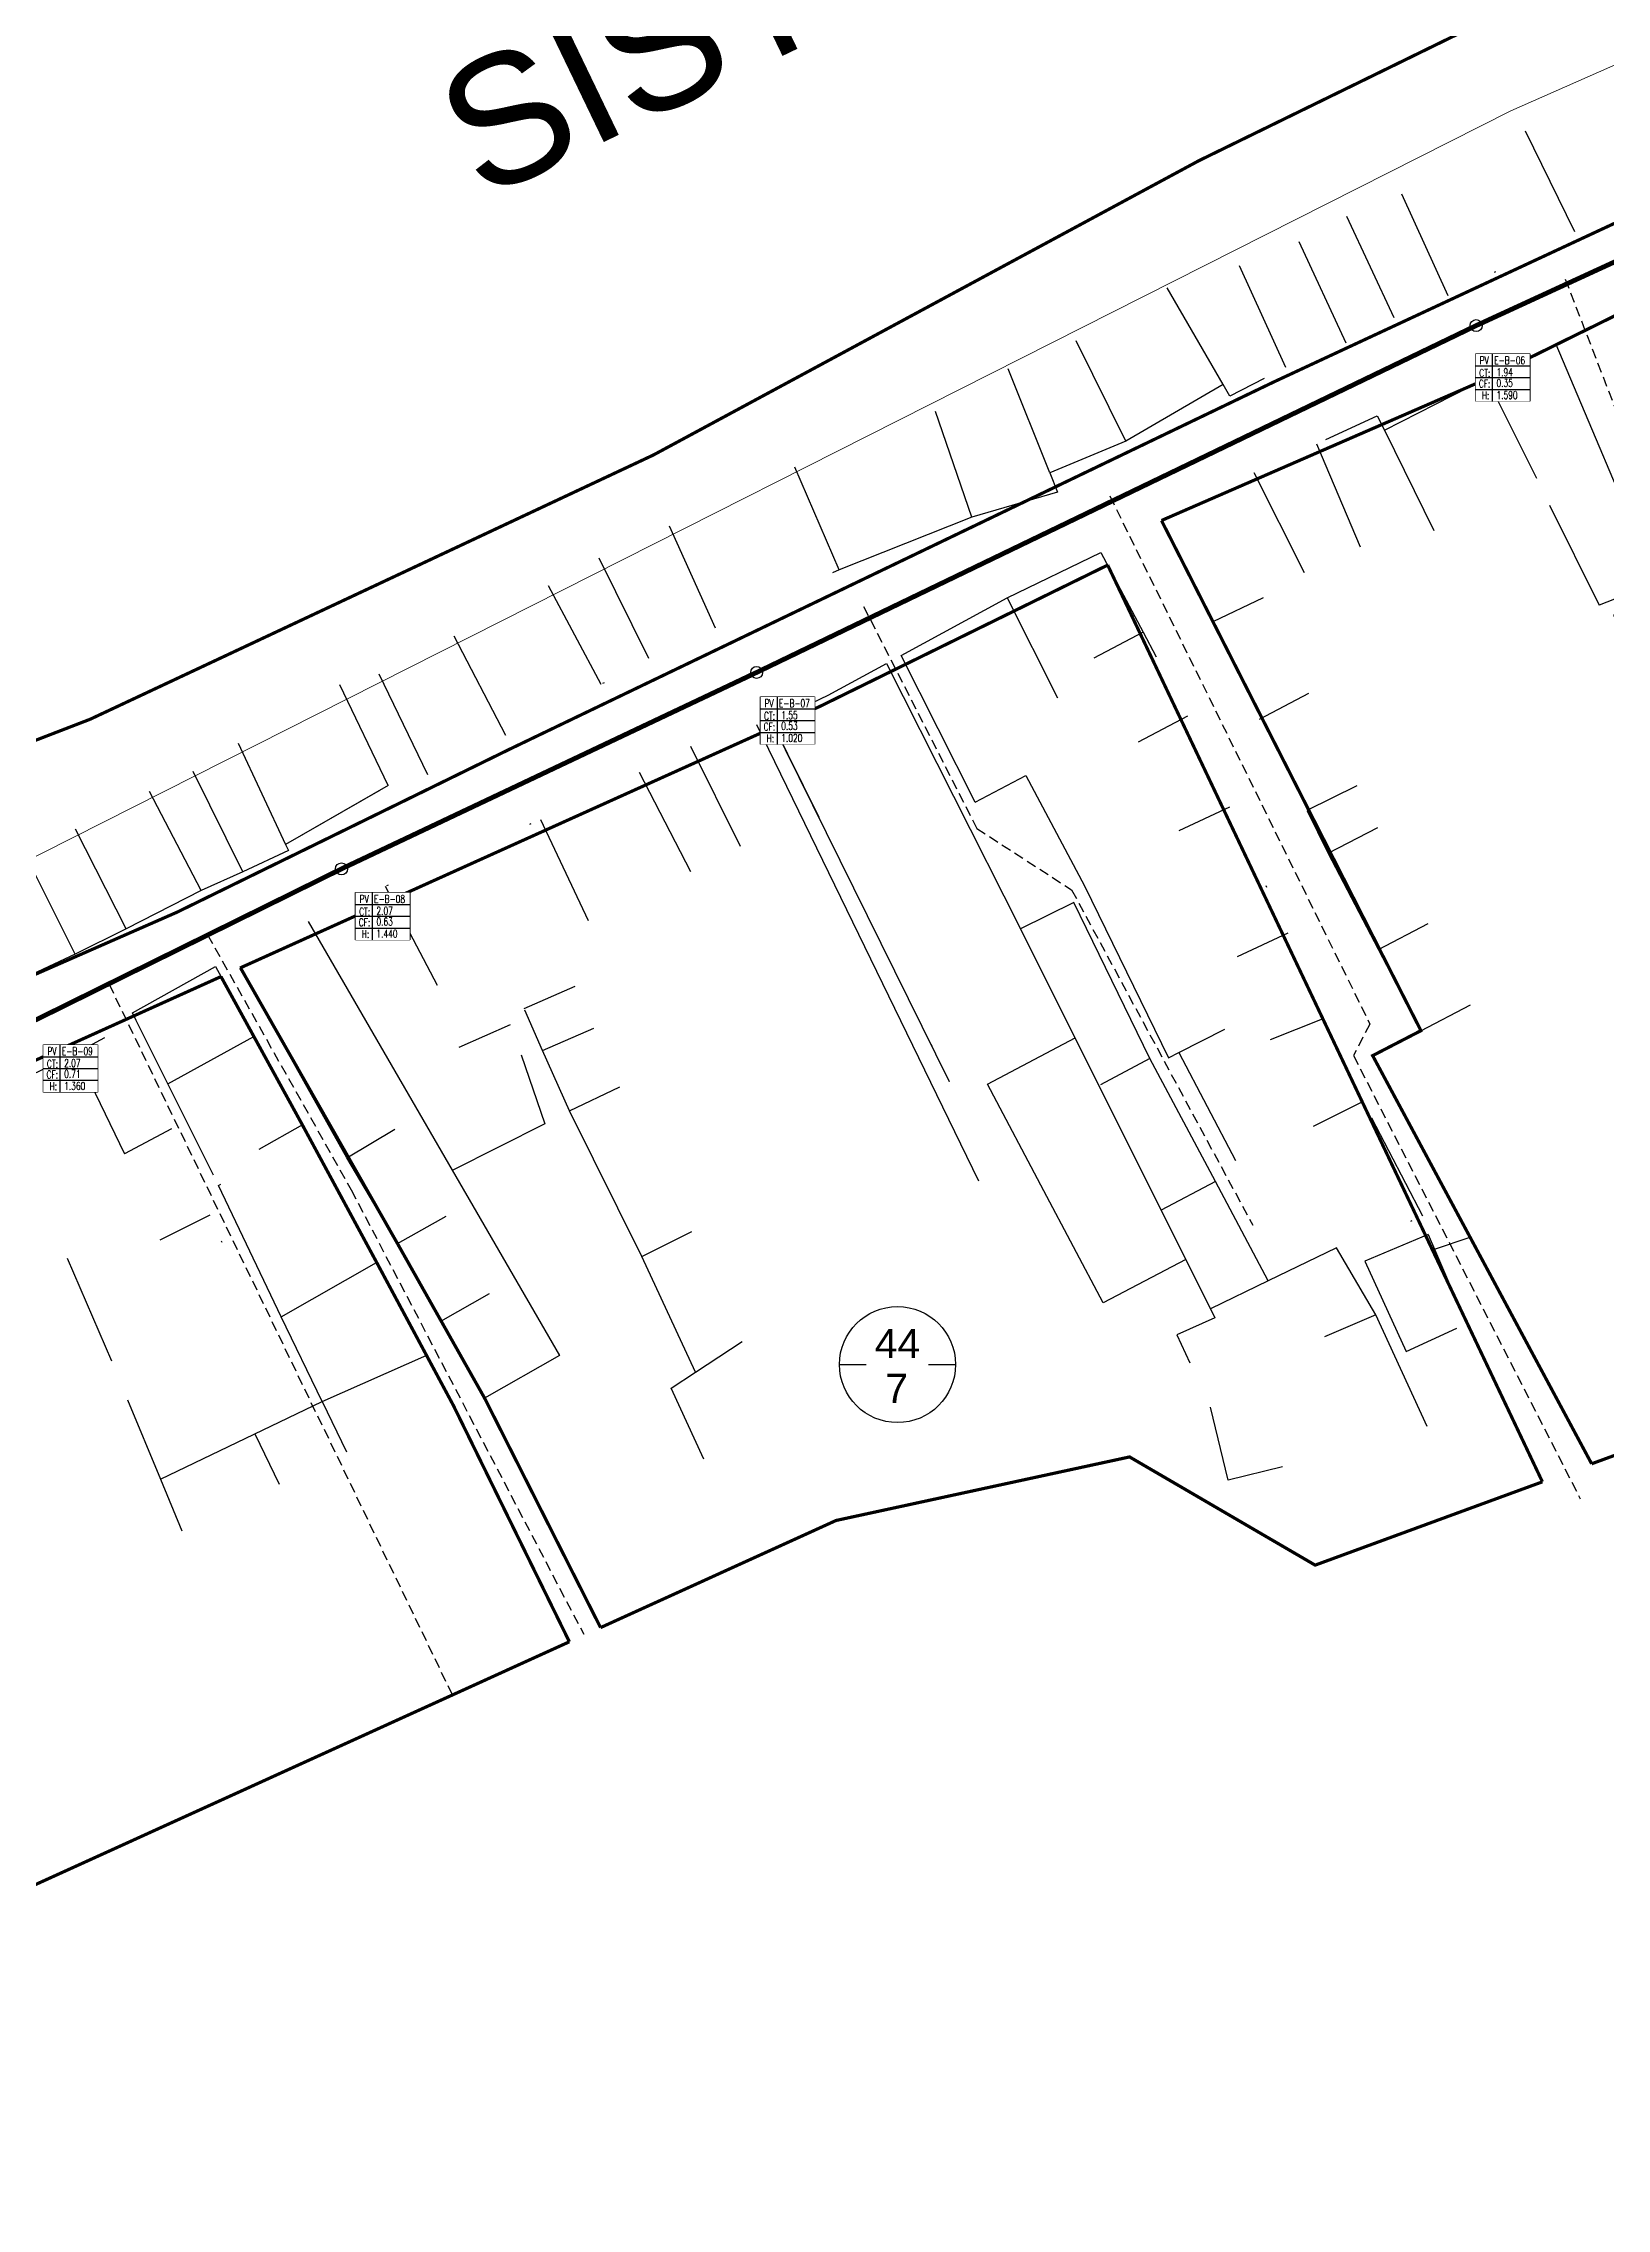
# Model space of a CAD drawing. Extents: x -160 to 364724, y -100 to 7353297.
# Drawn here: x 359494 to 359591.9, y 7352664 to 7352799.5 of the extents above; entities that cross this region are included whole.
import ezdxf
from ezdxf.enums import TextEntityAlignment as Align

# ---------------------------------------------------------------- set-up
doc = ezdxf.new("R2010")
doc.units = 0
doc.header["$LTSCALE"] = 5
for name, pattern in [('CENTER2', [1.125, 0.75, -0.125, 0.125, -0.125]), ('DASHDOT2', [12.7, 6.35, -3.175, 0, -3.175]), ('HIDDEN', [0.375, 0.25, -0.125])]:
    doc.linetypes.add(name, pattern=pattern)
for name, color, linetype in [('0-quadras', 6, 'Continuous'), ('Formato', 7, 'Continuous'), ('LIN - PV ESG', 4, 'Continuous'), ('LIN - REDE PROJETADA', 45, 'Continuous'), ('LIN-TEXTP-PV', 7, 'Continuous'), ('ortofoto', 7, 'Continuous'), ('P_Eixo', 1, 'CENTER2'), ('P_Perfil_Texto_Quadro', 2, 'Continuous'), ('QUADRAS', 6, 'Continuous')]:
    doc.layers.add(name, color=color, linetype=linetype)
doc.layers.add('LT-ALINHAMENTO-PREDIAL', color=4, linetype='DASHDOT2', lineweight=25)
doc.styles.add('C_COTA', font='romans.shx')
doc.styles.add('CARIMBO', font='arial.ttf', dxfattribs={"height": 2})
doc.styles.add('REG120', font='arial.ttf', dxfattribs={"height": 3})
picture_1 = doc.add_image_def('image1.tif', size_in_pixel=(14710, 13573))

msp = doc.modelspace()

# ---------------------------------------------------------------- linework, layer by layer
at = {"layer": '0-quadras', "color": 6, "linetype": 'ByBlock', "const_width": 0.2, "flags": 128}
msp.add_lwpolyline([(359454.807, 7352741.656), (359457.49, 7352732.96), (359459.39, 7352726.31), (359502.36, 7352745.15), (359523.121, 7352755.32), (359571.041, 7352778.34), (359616.141, 7352799.33), (359634.941, 7352808.31), (359676.011, 7352828.24), (359672.282, 7352837.055), (359645.439, 7352828.97), (359611.658, 7352814.328), (359566.333, 7352792.178), (359532.174, 7352773.756), (359496.921, 7352757.224), (359459.445, 7352742.773)], close=True, dxfattribs=at)
for points in [[(359563.991, 7352769.661), (359584.351, 7352778.52), (359622.042, 7352797.09)], [(359563.991, 7352769.661), (359580.234, 7352737.736), (359577.212, 7352736.174), (359583.309, 7352724.815), (359590.921, 7352710.632)], [(359506.304, 7352741.658), (359542.631, 7352758.04), (359560.623, 7352766.872)], [(359560.623, 7352766.872), (359582.453, 7352720.856), (359587.839, 7352709.503)], [(359463.891, 7352723.018), (359483.38, 7352731.32), (359505.111, 7352741.12)], [(359505.111, 7352741.12), (359510.207, 7352731.838), (359514.856, 7352723.236), (359519.66, 7352714.283), (359526.921, 7352699.493)], [(359528.874, 7352700.381), (359521.612, 7352714.746), (359516.154, 7352724.425), (359506.331, 7352741.67)], [(359643.923, 7352731.819), (359641.582, 7352730.026), (359617.241, 7352720.275), (359590.921, 7352710.632)], [(359587.839, 7352709.503), (359573.611, 7352704.29), (359561.994, 7352711.061), (359543.62, 7352707.085), (359528.874, 7352700.381)], [(359526.921, 7352699.493), (359493.411, 7352684.259), (359484.431, 7352676.143)]]:
    msp.add_lwpolyline(points, dxfattribs=at)
at = {"layer": 'LIN - PV ESG'}
for centre in [(359583.691, 7352781.858, 1.685), (359538.647, 7352760.154, 1.685), (359512.657, 7352747.861, 1.685)]:
    msp.add_circle(centre, 0.375, dxfattribs=at)
at = {"layer": 'LIN-TEXTP-PV', "color": 2}
for points in [[(359583.664, 7352780.085), (359587.051, 7352780.085), (359587.051, 7352777.125), (359583.664, 7352777.125)], [(359538.888, 7352758.624), (359542.276, 7352758.624), (359542.276, 7352755.664), (359538.888, 7352755.664)], [(359513.542, 7352746.377), (359516.929, 7352746.377), (359516.929, 7352743.417), (359513.542, 7352743.417)], [(359493.995, 7352736.849), (359497.382, 7352736.849), (359497.382, 7352733.89), (359493.995, 7352733.89)]]:
    msp.add_lwpolyline(points, close=True, dxfattribs=at)
at = {"layer": 'LT-ALINHAMENTO-PREDIAL', "color": 8, "flags": 128}
for points in [[(359672.763, 7352836.472), (359675.973, 7352828.469), (359673.249, 7352827.144), (359669.996, 7352825.595), (359670.111, 7352825.285), (359666.036, 7352823.571), (359661.074, 7352821.476), (359655.498, 7352818.977), (359653.055, 7352817.578), (359648.96, 7352815.629), (359644.829, 7352813.631), (359639.992, 7352811.187), (359640.243, 7352810.578), (359637.26, 7352809.148), (359636.972, 7352809.843), (359633.556, 7352808.103), (359628.011, 7352805.594), (359624.139, 7352803.871), (359619.964, 7352801.841), (359617.341, 7352800.727), (359613.828, 7352798.808), (359610.382, 7352797.46), (359606.645, 7352795.967), (359600.638, 7352793.317), (359595.097, 7352790.207), (359589.861, 7352787.736), (359581.936, 7352783.723), (359578.561, 7352782.352), (359575.562, 7352780.759), (359571.774, 7352779.237), (359568.28, 7352777.439), (359567.858, 7352778.167), (359561.767, 7352774.634), (359556.998, 7352772.65), (359557.488, 7352771.433), (359552.108, 7352769.862), (359543.82, 7352766.58), (359536.072, 7352762.925), (359531.902, 7352761.034), (359528.91, 7352759.404), (359522.946, 7352756.213), (359518.061, 7352753.745), (359515.772, 7352752.69), (359515.586, 7352753.075), (359509.152, 7352749.389)], [(359589.861, 7352787.736), (359586.786, 7352794.025)], [(359581.936, 7352783.723), (359579.035, 7352790.093)], [(359578.561, 7352782.352), (359575.598, 7352788.694)], [(359575.562, 7352780.759), (359572.611, 7352787.107)], [(359571.774, 7352779.237), (359568.865, 7352785.604)], [(359567.858, 7352778.167), (359564.346, 7352784.222)], [(359561.767, 7352774.634), (359558.66, 7352780.907)], [(359583.309, 7352724.815), (359577.212, 7352736.174), (359580.234, 7352737.736), (359577.576, 7352742.818), (359574.432, 7352748.841), (359573.107, 7352751.538), (359570.122, 7352757.227), (359567.221, 7352763.345), (359563.991, 7352769.661), (359569.772, 7352772.656), (359573.69, 7352774.464), (359577.498, 7352776.221), (359577.946, 7352775.311), (359584.349, 7352778.574), (359588.671, 7352780.696)], [(359588.671, 7352780.696), (359594.989, 7352765.764), (359591.4, 7352764.359)], [(359556.998, 7352772.65), (359554.383, 7352779.143)], [(359584.349, 7352778.574), (359587.46, 7352772.303)], [(359552.108, 7352769.862), (359549.836, 7352776.483)], [(359573.69, 7352774.464), (359576.429, 7352768.022)], [(359577.946, 7352775.311), (359581.042, 7352769.033)], [(359543.82, 7352766.58), (359541.037, 7352773.003)], [(359569.772, 7352772.656), (359572.927, 7352766.408)], [(359588.29, 7352770.63), (359591.4, 7352764.359)], [(359536.072, 7352762.925), (359533.181, 7352769.3)], [(359552.333, 7352752.043), (359547.7, 7352761.216), (359554.334, 7352764.82), (359560.201, 7352767.668), (359562.847, 7352762.681), (359565.618, 7352757.419), (359568.248, 7352751.714), (359571.902, 7352743.839), (359574.053, 7352738.457), (359576.617, 7352733.301), (359580.339, 7352726.15)], [(359531.902, 7352761.034), (359528.78, 7352767.299)], [(359528.91, 7352759.404), (359525.608, 7352765.576)], [(359567.221, 7352763.345), (359570.383, 7352764.845)], [(359554.334, 7352764.82), (359557.49, 7352758.572)], [(359605.19, 7352736.454), (359600.955, 7352744.949), (359604.494, 7352746.537), (359602.634, 7352752.027), (359600.261, 7352757.519), (359599.693, 7352757.521), (359595.738, 7352755.591), (359591.4, 7352764.359)], [(359522.946, 7352756.213), (359519.717, 7352762.423)], [(359562.847, 7352762.681), (359559.756, 7352761.041)], [(359518.061, 7352753.745), (359515.018, 7352760.049)], [(359539.588, 7352757.051), (359543.124, 7352758.731), (359546.784, 7352760.719)], [(359546.784, 7352760.719), (359555.171, 7352744.113)], [(359515.586, 7352753.075), (359512.543, 7352759.379)], [(359570.122, 7352757.227), (359573.221, 7352758.853)], [(359550.721, 7352734.542), (359539.588, 7352757.051), (359550.721, 7352734.542), (359550.721, 7352734.542), (359558.124, 7352738.203)], [(359565.618, 7352757.419), (359562.521, 7352755.789)], [(359506.195, 7352755.734), (359509.152, 7352749.389)], [(359534.507, 7352755.548), (359537.618, 7352749.277)], [(359515.586, 7352753.075), (359509.152, 7352749.389), (359509.333, 7352749.001), (359506.487, 7352747.674), (359503.872, 7352746.502), (359499.172, 7352744.112), (359495.976, 7352742.521), (359491.623, 7352740.474), (359488.671, 7352746.821)], [(359503.872, 7352746.502), (359500.63, 7352752.706)], [(359506.487, 7352747.674), (359503.374, 7352753.944)], [(359531.293, 7352753.911), (359534.499, 7352747.689)], [(359552.333, 7352752.043), (359555.496, 7352753.713), (359559.162, 7352746.798), (359564.427, 7352736.042), (359565.076, 7352736.37), (359570.452, 7352726.136), (359573.126, 7352727.615), (359575.404, 7352723.953), (359580.339, 7352726.15)], [(359573.107, 7352751.538), (359576.249, 7352753.081)], [(359568.248, 7352751.714), (359565.069, 7352750.249)], [(359499.172, 7352744.112), (359495.999, 7352750.352)], [(359525.11, 7352750.952), (359528.097, 7352744.621)], [(359574.432, 7352748.841), (359577.535, 7352750.46)], [(359495.976, 7352742.521), (359492.855, 7352748.787)], [(359526.296, 7352717.414), (359521.612, 7352714.746), (359518.876, 7352719.547), (359516.154, 7352724.425), (359512.987, 7352729.783), (359505.972, 7352742.299), (359510.562, 7352744.577), (359515.393, 7352746.774), (359518.145, 7352747.961), (359523.237, 7352738.119), (359525.391, 7352731.898), (359519.591, 7352728.989)], [(359515.393, 7352746.774), (359518.643, 7352740.574)], [(359510.562, 7352744.577), (359526.296, 7352717.414)], [(359570.668, 7352722.078), (359567.368, 7352728.305), (359563.256, 7352736.001), (359558.51, 7352745.747), (359555.171, 7352744.113)], [(359555.171, 7352744.113), (359567.334, 7352719.772), (359564.946, 7352718.7), (359567.056, 7352714.173), (359570.228, 7352715.652)], [(359571.902, 7352743.839), (359568.728, 7352742.365)], [(359577.576, 7352742.818), (359580.678, 7352744.44)], [(359504.634, 7352728.689), (359501.778, 7352734.411), (359499.807, 7352738.371), (359499.571, 7352738.847), (359504.764, 7352741.753), (359510.207, 7352731.838), (359504.634, 7352728.689)], [(359524.086, 7352739.123), (359527.291, 7352740.529)], [(359580.234, 7352737.736), (359583.342, 7352739.344)], [(359483.653, 7352720.146), (359479.447, 7352730.321), (359485.072, 7352732.639), (359490.554, 7352734.881), (359491.007, 7352733.886), (359496.028, 7352736.319), (359498.892, 7352737.874), (359502.014, 7352731.601), (359504.413, 7352726.198), (359506.728, 7352720.889), (359498.255, 7352717.075), (359501.324, 7352709.665), (359511.446, 7352714.54), (359508.879, 7352719.832), (359504.959, 7352728.037), (359510.553, 7352731.198), (359514.856, 7352723.236), (359517.995, 7352717.428), (359519.66, 7352714.283), (359516.567, 7352712.645)], [(359520.032, 7352736.713), (359523.237, 7352738.119)], [(359525.239, 7352736.494), (359528.445, 7352737.9)], [(359565.076, 7352736.37), (359567.966, 7352737.83)], [(359574.053, 7352738.457), (359570.803, 7352737.159)], [(359501.778, 7352734.411), (359507.169, 7352737.371)], [(359565.513, 7352723.416), (359560.347, 7352720.713), (359556.621, 7352727.721), (359553.091, 7352734.389), (359558.579, 7352737.294)], [(359496.028, 7352736.319), (359499.081, 7352730.02)], [(359563.256, 7352736.001), (359560.169, 7352734.352)], [(359526.925, 7352732.725), (359530.09, 7352734.219)], [(359576.617, 7352733.301), (359573.484, 7352731.742)], [(359502.014, 7352731.601), (359499.081, 7352730.02)], [(359512.987, 7352729.783), (359516, 7352731.564)], [(359567.368, 7352728.305), (359563.97, 7352726.504)], [(359504.413, 7352726.198), (359501.288, 7352724.622)], [(359516.154, 7352724.425), (359519.21, 7352726.131)], [(359531.458, 7352723.604), (359534.592, 7352725.161)], [(359580.683, 7352724.986), (359576.721, 7352723.316), (359579.3, 7352717.665), (359582.484, 7352719.118)], [(359580.683, 7352724.986), (359581.074, 7352724.073)], [(359581.074, 7352724.073), (359583.309, 7352724.815)], [(359495.484, 7352723.503), (359498.255, 7352717.075)], [(359508.879, 7352719.832), (359514.856, 7352723.236)], [(359580.617, 7352712.973), (359577.406, 7352719.962), (359574.954, 7352724.153), (359570.668, 7352722.078)], [(359581.074, 7352724.073), (359582.453, 7352720.856)], [(359570.668, 7352722.078), (359567.055, 7352720.329)], [(359518.876, 7352719.547), (359521.917, 7352721.28)], [(359577.406, 7352719.962), (359574.197, 7352718.567)], [(359511.446, 7352714.54), (359517.995, 7352717.428)], [(359534.808, 7352716.361), (359537.732, 7352718.284)], [(359511.446, 7352714.54), (359512.964, 7352711.387)], [(359571.563, 7352710.438), (359568.162, 7352709.612), (359567.056, 7352714.173)], [(359507.233, 7352712.511), (359508.752, 7352709.358)], [(359501.324, 7352709.665), (359502.663, 7352706.431)]]:
    msp.add_lwpolyline(points, dxfattribs=at)
at = {"layer": 'P_Eixo', "color": 1, "linetype": 'HIDDEN', "ltscale": 0.5}
for points in [[(359589.26, 7352784.774), (359596.545, 7352765.994), (359592.285, 7352763.731), (359595.936, 7352756.983), (359600.829, 7352759.045), (359605.225, 7352747.114)], [(359560.752, 7352771.201), (359577.038, 7352738.152), (359576.012, 7352736.184), (359590.211, 7352708.438)], [(359545.346, 7352764.283), (359552.432, 7352750.391), (359558.366, 7352746.55), (359569.701, 7352725.571)], [(359504.275, 7352743.73), (359513.266, 7352727.766), (359527.817, 7352699.969)], [(359519.604, 7352696.167), (359498.093, 7352740.683)]]:
    msp.add_lwpolyline(points, dxfattribs=at)

# ---------------------------------------------------------------- wipeouts: each hides what was drawn before it
msp.add_wipeout([(359545.51, 7352716.576), (359549.402, 7352716.576), (359549.402, 7352719.718), (359545.51, 7352719.718)]).dxf.layer = 'Formato'

# ---------------------------------------------------------------- next in the draw order: wipeouts: each hides what was drawn before it
msp.add_wipeout([(359546.345, 7352713.8), (359548.295, 7352713.8), (359548.295, 7352716.911), (359546.345, 7352716.911)]).dxf.layer = 'Formato'

# ---------------------------------------------------------------- next in the draw order: linework, layer by layer
at = {"layer": 'QUADRAS', "ltscale": 4}
msp.add_line((359543.831, 7352716.837), (359551.097, 7352716.837), dxfattribs=at)
at = {"layer": 'QUADRAS'}
msp.add_circle((359547.464, 7352716.842), 3.633, dxfattribs=at)

# ---------------------------------------------------------------- next in the draw order: wipeouts: each hides what was drawn before it
msp.add_wipeout([(359545.51, 7352716.576), (359549.402, 7352716.576), (359549.402, 7352719.718), (359545.51, 7352719.718)]).dxf.layer = 'Formato'

# ---------------------------------------------------------------- next in the draw order: texts
at = {"layer": 'Formato', "color": 3, "linetype": 'Continuous', "style": 'REG120'}
msp.add_text('44', height=1.8258, dxfattribs=at).set_placement((359546.043, 7352718.159), align=Align.MIDDLE_LEFT)

# ---------------------------------------------------------------- next in the draw order: wipeouts: each hides what was drawn before it
msp.add_wipeout([(359546.163, 7352713.769), (359548.646, 7352713.769), (359548.646, 7352716.911), (359546.163, 7352716.911)]).dxf.layer = 'Formato'

# ---------------------------------------------------------------- next in the draw order: linework, layer by layer
at = {"layer": 'LT-ALINHAMENTO-PREDIAL', "color": 8, "flags": 128}
msp.add_lwpolyline([(359535.34, 7352710.921), (359533.294, 7352715.364), (359534.808, 7352716.361), (359531.458, 7352723.604), (359526.925, 7352732.725), (359525.239, 7352736.494), (359524.086, 7352739.123), (359519.593, 7352748.597), (359525.11, 7352750.952), (359531.293, 7352753.911), (359534.507, 7352755.548), (359538.42, 7352757.329), (359555.715, 7352721.827), (359551.804, 7352719.993)], dxfattribs=at)
at = {"layer": 'P_Eixo', "color": 1, "linetype": 'ByBlock', "ltscale": 0.5}
msp.add_lwpolyline([(359312.186, 7352819.263), (359334.838, 7352775.11), (359357.064, 7352730.741), (359368.779, 7352708.937), (359379.344, 7352697.014), (359392.264, 7352694.879), (359415.215, 7352702.054), (359439.69, 7352714.582), (359458.938, 7352723.574), (359493.259, 7352738.301), (359512.657, 7352747.861), (359538.647, 7352760.154), (359583.353, 7352781.695), (359628.774, 7352802.598), (359678.541, 7352825.492), (359738.222, 7352851.466)], dxfattribs=at)
at = {"layer": 'P_Eixo', "linetype": 'ByBlock', "lineweight": 20, "flags": 128}
msp.add_lwpolyline([(359674.991, 7352834.134), (359632.784, 7352815.731), (359619.507, 7352810.14), (359585.861, 7352795.299), (359491.978, 7352747.87), (359470.915, 7352740.893), (359456.427, 7352733.18), (359418.626, 7352716.757), (359401.292, 7352710.879), (359392.234, 7352707.949), (359380.539, 7352712.792), (359374.078, 7352722.8), (359364.009, 7352738.577), (359330.787, 7352813.076)], dxfattribs=at)

# ---------------------------------------------------------------- next in the draw order: texts
at = {"layer": 'Formato', "color": 3, "linetype": 'Continuous', "style": 'REG120'}
msp.add_text('7', height=1.826, dxfattribs=at).set_placement((359546.706, 7352715.352), align=Align.MIDDLE_LEFT)

# ---------------------------------------------------------------- next in the draw order: wipeouts: each hides what was drawn before it
at = {"color": 2}
for points in [[(359583.664, 7352780.085), (359583.664, 7352777.125), (359587.051, 7352777.125), (359587.051, 7352780.085)], [(359538.888, 7352758.624), (359538.888, 7352755.664), (359542.276, 7352755.664), (359542.276, 7352758.624)], [(359513.542, 7352746.377), (359513.542, 7352743.417), (359516.929, 7352743.417), (359516.929, 7352746.377)], [(359493.995, 7352736.849), (359493.995, 7352733.89), (359497.382, 7352733.89), (359497.382, 7352736.849)]]:
    msp.add_wipeout(points, dxfattribs=at).dxf.layer = 'LIN-TEXTP-PV'

# ---------------------------------------------------------------- next in the draw order: linework, layer by layer
at = {"layer": 'LIN - REDE PROJETADA', "color": 1, "linetype": 'Continuous', "ltscale": 3, "flags": 128}
msp.add_lwpolyline([(359290.636, 7352823.7, 0.3, 0.3, 0), (359312.015, 7352819.597, 0.3, 0.3, 0), (359334.838, 7352775.11, 0.3, 0.3, 0), (359357.232, 7352730.405, 0.3, 0.3, 0), (359368.956, 7352708.607, 0.3, 0.3, 0), (359379.344, 7352697.014, 0.3, 0.3, 0), (359392.634, 7352694.818, 0.3, 0.3, 0), (359415.572, 7352702.169, 0.3, 0.3, 0), (359440.029, 7352714.742, 0.3, 0.3, 0), (359458.938, 7352723.574, 0.3, 0.3, 0), (359493.603, 7352738.451, 0.3, 0.3, 0), (359512.657, 7352747.861, 0.3, 0.3, 0), (359538.647, 7352760.154, 0.3, 0.3, 0), (359583.691, 7352781.858, 0.3, 0.3, 0), (359629.115, 7352802.755, 0.3, 0.3, 0), (359653.998, 7352814.202, 0.3, 0.3, 0), (359678.882, 7352825.649, 0.3, 0.3, 0), (359708.724, 7352838.632, 0.3, 0.3, 0), (359738.566, 7352851.615, 0, 0, 0)], format="xyseb", dxfattribs=at)
at = {"layer": 'LIN-TEXTP-PV', "color": 2}
for p, q in [((359584.699, 7352780.085), (359584.699, 7352777.125)), ((359583.664, 7352779.345), (359587.051, 7352779.345)), ((359583.664, 7352778.605), (359587.051, 7352778.605)), ((359583.664, 7352777.865), (359587.051, 7352777.865)), ((359539.923, 7352758.624), (359539.923, 7352755.664)), ((359538.888, 7352757.884), (359542.276, 7352757.884)), ((359538.888, 7352757.144), (359542.276, 7352757.144)), ((359538.888, 7352756.404), (359542.276, 7352756.404)), ((359514.577, 7352746.377), (359514.577, 7352743.417)), ((359513.542, 7352745.637), (359516.929, 7352745.637)), ((359513.542, 7352744.897), (359516.929, 7352744.897)), ((359513.542, 7352744.157), (359516.929, 7352744.157)), ((359495.03, 7352736.849), (359495.03, 7352733.89)), ((359493.995, 7352736.109), (359497.382, 7352736.109)), ((359493.995, 7352735.369), (359497.382, 7352735.369)), ((359493.995, 7352734.63), (359497.382, 7352734.63))]:
    msp.add_line(p, q, dxfattribs=at)

# ---------------------------------------------------------------- next in the draw order: texts
at = {"layer": 'LIN-TEXTP-PV', "color": 2, "style": 'C_COTA', "width": 0.7}
for s, p in [('PV', (359583.913, 7352779.443)), ('E-B-06', (359584.816, 7352779.443)), ('CF:', (359583.861, 7352777.979)), ('CT:', (359583.884, 7352778.649)), ('0.35', (359584.963, 7352778.026)), ('1.94', (359584.963, 7352778.696)), ('H:', (359584.047, 7352777.249)), ('1.590', (359584.963, 7352777.264)), ('PV', (359539.137, 7352757.982)), ('E-B-07', (359540.04, 7352757.982)), ('CF:', (359539.085, 7352756.518)), ('CT:', (359539.108, 7352757.189)), ('0.53', (359540.187, 7352756.565)), ('1.55', (359540.187, 7352757.235)), ('H:', (359539.271, 7352755.788)), ('1.020', (359540.187, 7352755.804)), ('PV', (359513.791, 7352745.735)), ('E-B-08', (359514.694, 7352745.735)), ('CF:', (359513.738, 7352744.271)), ('CT:', (359513.762, 7352744.941)), ('2.07', (359514.841, 7352744.988)), ('0.63', (359514.841, 7352744.318)), ('H:', (359513.925, 7352743.54)), ('1.440', (359514.841, 7352743.556)), ('PV', (359494.244, 7352736.207)), ('E-B-09', (359495.147, 7352736.207)), ('CF:', (359494.191, 7352734.744)), ('CT:', (359494.214, 7352735.414)), ('2.07', (359495.294, 7352735.461)), ('0.71', (359495.294, 7352734.79)), ('H:', (359494.378, 7352734.013)), ('1.360', (359495.294, 7352734.029))]:
    msp.add_text(s, height=0.49, dxfattribs=at).set_placement(p)

# ---------------------------------------------------------------- next in the draw order: texts
at = {"layer": 'P_Perfil_Texto_Quadro', "color": 3, "linetype": 'Continuous', "lineweight": -3, "insert": (359546.574, 7352806.147), "char_height": 8, "width": 61.55905, "attachment_point": 5, "rotation": 25.71279, "style": 'CARIMBO', "bg_fill": 3, "box_fill_scale": 1.5, "bg_fill_color": 256, "bg_fill_transparency": 0}
msp.add_mtext('SISTEMA B', dxfattribs=at)

# ---------------------------------------------------------------- next in the draw order: pictures from other files: only their frames are drawn
image = msp.add_image(picture_1, insert=(359073.892, 7352258.636), size_in_units=(734.398, 677.634), dxfattribs=dict(fade=70))
image.dxf.flags = 14
at = {"layer": 'ortofoto'}
image = msp.add_image(picture_1, insert=(359073.892, 7352258.636), size_in_units=(734.398, 677.634), dxfattribs=dict(at, fade=29))
image.dxf.flags = 14

doc.saveas('drawing.dxf')
